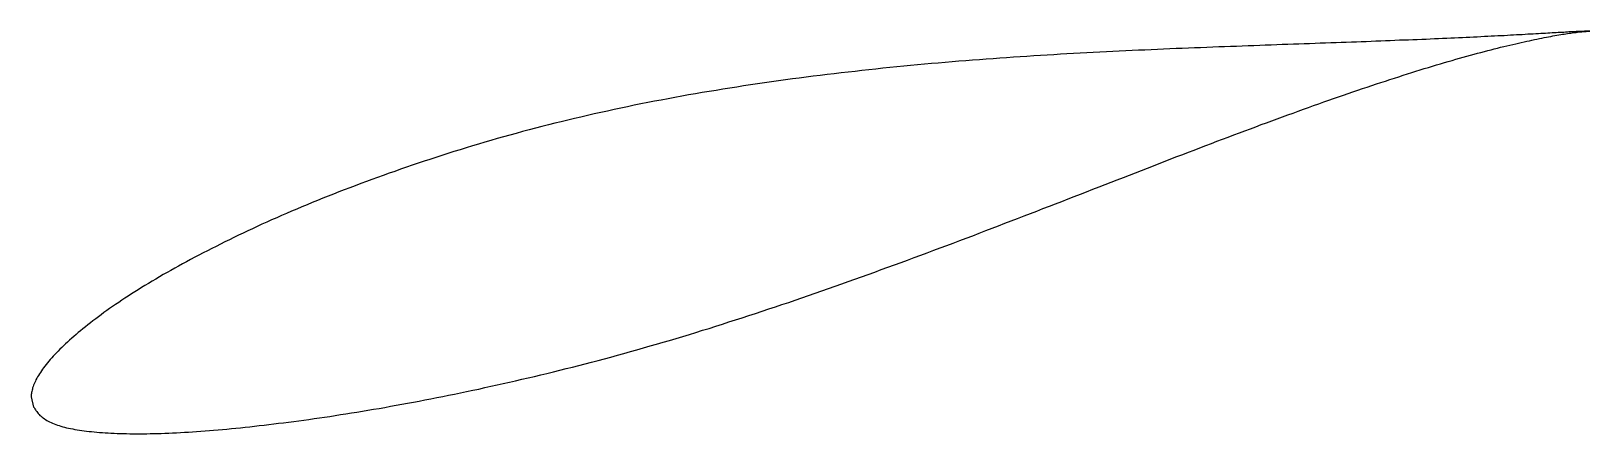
# Model space of a CAD drawing. Header units: metres. Extents: x -42 to 85, y -12 to 21.
import ezdxf

# ---------------------------------------------------------------- set-up
doc = ezdxf.new("R2010")
doc.units = ezdxf.units.M

msp = doc.modelspace()

# ---------------------------------------------------------------- linework, layer by layer
msp.add_lwpolyline([(85.21, 20.54), (85.2, 20.54), (85.2, 20.54), (85.18, 20.54), (85.17, 20.54), (85.14, 20.54), (85.11, 20.54), (85.08, 20.54), (85.04, 20.54), (85, 20.54), (84.95, 20.54), (84.9, 20.54), (84.84, 20.54), (84.78, 20.54), (84.71, 20.53), (84.63, 20.53), (84.56, 20.53), (84.47, 20.52), (84.38, 20.52), (84.29, 20.52), (84.19, 20.51), (84.09, 20.51), (83.98, 20.5), (83.87, 20.5), (83.75, 20.49), (83.63, 20.48), (83.5, 20.48), (83.37, 20.47), (83.23, 20.46), (83.09, 20.45), (82.94, 20.45), (82.79, 20.44), (82.63, 20.43), (82.47, 20.42), (82.3, 20.41), (82.13, 20.4), (81.95, 20.39), (81.77, 20.38), (81.58, 20.37), (81.39, 20.36), (81.2, 20.35), (81, 20.34), (80.79, 20.32), (80.58, 20.31), (80.37, 20.3), (80.15, 20.29), (79.92, 20.28), (79.69, 20.26), (79.46, 20.25), (79.22, 20.24), (78.98, 20.22), (78.73, 20.21), (78.48, 20.2), (78.22, 20.18), (77.96, 20.17), (77.7, 20.16), (77.43, 20.14), (77.15, 20.13), (76.87, 20.11), (76.59, 20.1), (76.3, 20.09), (76.01, 20.07), (75.71, 20.06), (75.41, 20.04), (75.11, 20.03), (74.8, 20.01), (74.48, 20), (74.16, 19.99), (73.84, 19.97), (73.51, 19.96), (73.18, 19.94), (72.85, 19.93), (72.51, 19.91), (72.16, 19.9), (71.82, 19.88), (71.47, 19.87), (71.11, 19.85), (70.75, 19.84), (70.39, 19.82), (70.02, 19.81), (69.65, 19.8), (69.27, 19.78), (68.89, 19.77), (68.51, 19.75), (68.12, 19.74), (67.73, 19.72), (67.33, 19.71), (66.93, 19.69), (66.53, 19.68), (66.13, 19.66), (65.72, 19.65), (65.3, 19.63), (64.89, 19.62), (64.47, 19.6), (64.04, 19.59), (63.61, 19.57), (63.18, 19.56), (62.75, 19.54), (62.31, 19.52), (61.87, 19.51), (61.43, 19.49), (60.98, 19.48), (60.53, 19.46), (60.07, 19.45), (59.62, 19.43), (59.16, 19.41), (58.69, 19.4), (58.23, 19.38), (57.76, 19.36), (57.28, 19.35), (56.81, 19.33), (56.33, 19.31), (55.85, 19.29), (55.36, 19.28), (54.88, 19.26), (54.39, 19.24), (53.9, 19.22), (53.4, 19.2), (52.9, 19.18), (52.41, 19.16), (51.9, 19.14), (51.4, 19.12), (50.89, 19.1), (50.38, 19.08), (49.87, 19.06), (49.36, 19.03), (48.84, 19.01), (48.32, 18.99), (47.8, 18.96), (47.28, 18.94), (46.75, 18.92), (46.22, 18.89), (45.7, 18.86), (45.16, 18.84), (44.63, 18.81), (44.1, 18.78), (43.56, 18.75), (43.02, 18.72), (42.48, 18.69), (41.94, 18.66), (41.4, 18.63), (40.85, 18.6), (40.31, 18.56), (39.76, 18.53), (39.21, 18.49), (38.66, 18.46), (38.11, 18.42), (37.55, 18.38), (37, 18.34), (36.44, 18.3), (35.89, 18.26), (35.33, 18.22), (34.77, 18.18), (34.21, 18.13), (33.65, 18.09), (33.09, 18.04), (32.53, 17.99), (31.96, 17.95), (31.4, 17.9), (30.84, 17.85), (30.27, 17.79), (29.7, 17.74), (29.14, 17.69), (28.57, 17.63), (28, 17.58), (27.44, 17.52), (26.87, 17.46), (26.3, 17.4), (25.73, 17.34), (25.16, 17.27), (24.59, 17.21), (24.02, 17.14), (23.45, 17.08), (22.88, 17.01), (22.31, 16.94), (21.74, 16.87), (21.18, 16.8), (20.61, 16.72), (20.04, 16.65), (19.47, 16.57), (18.9, 16.49), (18.33, 16.41), (17.76, 16.33), (17.2, 16.25), (16.63, 16.17), (16.06, 16.08), (15.5, 15.99), (14.93, 15.9), (14.37, 15.81), (13.81, 15.72), (13.24, 15.63), (12.68, 15.53), (12.12, 15.44), (11.56, 15.34), (11, 15.24), (10.44, 15.14), (9.89, 15.04), (9.33, 14.93), (8.78, 14.83), (8.22, 14.72), (7.67, 14.61), (7.12, 14.5), (6.57, 14.38), (6.02, 14.27), (5.48, 14.15), (4.93, 14.03), (4.39, 13.91), (3.84, 13.79), (3.3, 13.67), (2.76, 13.54), (2.23, 13.42), (1.69, 13.29), (1.16, 13.16), (0.63, 13.03), (0.1, 12.9), (-0.43, 12.76), (-0.96, 12.62), (-1.48, 12.49), (-2.01, 12.35), (-2.53, 12.21), (-3.04, 12.06), (-3.56, 11.92), (-4.07, 11.78), (-4.59, 11.63), (-5.1, 11.48), (-5.6, 11.33), (-6.11, 11.18), (-6.61, 11.03), (-7.11, 10.87), (-7.61, 10.72), (-8.11, 10.56), (-8.6, 10.41), (-9.09, 10.25), (-9.58, 10.09), (-10.06, 9.93), (-10.55, 9.77), (-11.03, 9.61), (-11.5, 9.44), (-11.98, 9.28), (-12.45, 9.11), (-12.92, 8.95), (-13.39, 8.78), (-13.85, 8.62), (-14.32, 8.45), (-14.77, 8.28), (-15.23, 8.11), (-15.68, 7.94), (-16.13, 7.77), (-16.58, 7.6), (-17.02, 7.43), (-17.46, 7.25), (-17.9, 7.08), (-18.34, 6.91), (-18.77, 6.73), (-19.2, 6.56), (-19.62, 6.38), (-20.04, 6.21), (-20.46, 6.03), (-20.88, 5.85), (-21.29, 5.68), (-21.7, 5.5), (-22.1, 5.32), (-22.51, 5.14), (-22.9, 4.97), (-23.3, 4.79), (-23.69, 4.61), (-24.08, 4.43), (-24.46, 4.25), (-24.84, 4.07), (-25.22, 3.89), (-25.59, 3.71), (-25.96, 3.53), (-26.33, 3.35), (-26.69, 3.17), (-27.05, 2.99), (-27.41, 2.81), (-27.76, 2.63), (-28.11, 2.46), (-28.45, 2.28), (-28.79, 2.1), (-29.13, 1.92), (-29.46, 1.74), (-29.79, 1.56), (-30.11, 1.38), (-30.43, 1.21), (-30.75, 1.03), (-31.06, 0.85), (-31.37, 0.68), (-31.68, 0.5), (-31.98, 0.32), (-32.27, 0.15), (-32.57, -0.03), (-32.86, -0.2), (-33.14, -0.38), (-33.42, -0.55), (-33.7, -0.72), (-33.97, -0.89), (-34.23, -1.07), (-34.5, -1.24), (-34.76, -1.41), (-35.01, -1.58), (-35.26, -1.75), (-35.51, -1.92), (-35.75, -2.08), (-35.99, -2.25), (-36.22, -2.42), (-36.45, -2.59), (-36.67, -2.75), (-36.89, -2.92), (-37.11, -3.08), (-37.32, -3.24), (-37.53, -3.41), (-37.73, -3.57), (-37.93, -3.73), (-38.12, -3.89), (-38.31, -4.04), (-38.49, -4.2), (-38.67, -4.36), (-38.85, -4.51), (-39.02, -4.67), (-39.19, -4.82), (-39.35, -4.97), (-39.51, -5.12), (-39.66, -5.27), (-39.81, -5.41), (-39.95, -5.56), (-40.09, -5.7), (-40.23, -5.84), (-40.36, -5.98), (-40.48, -6.12), (-40.61, -6.25), (-40.72, -6.39), (-40.84, -6.52), (-40.94, -6.65), (-41.05, -6.78), (-41.15, -6.91), (-41.24, -7.04), (-41.33, -7.17), (-41.41, -7.29), (-41.49, -7.41), (-41.57, -7.54), (-41.64, -7.66), (-41.7, -7.77), (-41.77, -7.89), (-41.82, -8.01), (-41.87, -8.12), (-41.92, -8.23), (-41.96, -8.34), (-42, -8.45), (-42.04, -8.55), (-42.06, -8.65), (-42.09, -8.75), (-42.11, -8.85), (-42.13, -8.94), (-42.14, -9.02), (-42.15, -9.1), (-42.16, -9.17), (-42.16, -9.23), (-42.16, -9.27), (-42.16, -9.3), (-41.97, -10.12), (-41.96, -10.12), (-41.95, -10.14), (-41.93, -10.17), (-41.9, -10.21), (-41.87, -10.27), (-41.82, -10.34), (-41.77, -10.41), (-41.71, -10.49), (-41.65, -10.56), (-41.59, -10.64), (-41.51, -10.72), (-41.44, -10.8), (-41.35, -10.87), (-41.27, -10.94), (-41.18, -11.01), (-41.08, -11.08), (-40.98, -11.15), (-40.88, -11.21), (-40.77, -11.27), (-40.65, -11.33), (-40.53, -11.39), (-40.41, -11.45), (-40.28, -11.5), (-40.15, -11.55), (-40.02, -11.6), (-39.88, -11.64), (-39.73, -11.69), (-39.58, -11.73), (-39.43, -11.77), (-39.27, -11.81), (-39.1, -11.85), (-38.94, -11.88), (-38.76, -11.91), (-38.59, -11.95), (-38.41, -11.98), (-38.22, -12.01), (-38.03, -12.03), (-37.83, -12.06), (-37.63, -12.08), (-37.43, -12.11), (-37.22, -12.13), (-37.01, -12.15), (-36.79, -12.17), (-36.57, -12.19), (-36.34, -12.2), (-36.11, -12.22), (-35.88, -12.23), (-35.64, -12.25), (-35.39, -12.26), (-35.14, -12.27), (-34.89, -12.28), (-34.63, -12.29), (-34.37, -12.29), (-34.11, -12.3), (-33.84, -12.3), (-33.57, -12.3), (-33.29, -12.3), (-33.01, -12.3), (-32.72, -12.3), (-32.43, -12.29), (-32.13, -12.29), (-31.84, -12.28), (-31.53, -12.27), (-31.23, -12.26), (-30.92, -12.25), (-30.6, -12.23), (-30.28, -12.22), (-29.96, -12.2), (-29.64, -12.18), (-29.31, -12.16), (-28.97, -12.14), (-28.64, -12.12), (-28.29, -12.09), (-27.95, -12.07), (-27.6, -12.04), (-27.25, -12.01), (-26.89, -11.98), (-26.53, -11.95), (-26.17, -11.92), (-25.8, -11.88), (-25.43, -11.85), (-25.06, -11.81), (-24.68, -11.77), (-24.3, -11.73), (-23.91, -11.69), (-23.52, -11.64), (-23.13, -11.6), (-22.74, -11.55), (-22.34, -11.5), (-21.94, -11.45), (-21.53, -11.4), (-21.13, -11.35), (-20.71, -11.3), (-20.3, -11.24), (-19.88, -11.18), (-19.46, -11.13), (-19.04, -11.07), (-18.61, -11.01), (-18.18, -10.94), (-17.75, -10.88), (-17.31, -10.81), (-16.88, -10.74), (-16.44, -10.67), (-15.99, -10.6), (-15.54, -10.53), (-15.09, -10.46), (-14.64, -10.38), (-14.19, -10.3), (-13.73, -10.23), (-13.27, -10.15), (-12.81, -10.06), (-12.34, -9.98), (-11.87, -9.89), (-11.4, -9.81), (-10.93, -9.72), (-10.46, -9.63), (-9.98, -9.54), (-9.5, -9.45), (-9.02, -9.35), (-8.53, -9.26), (-8.05, -9.16), (-7.56, -9.06), (-7.07, -8.96), (-6.58, -8.86), (-6.08, -8.75), (-5.59, -8.65), (-5.09, -8.54), (-4.59, -8.43), (-4.08, -8.32), (-3.58, -8.21), (-3.07, -8.09), (-2.57, -7.98), (-2.06, -7.86), (-1.55, -7.74), (-1.03, -7.62), (-0.52, -7.5), (-0.01, -7.38), (0.51, -7.25), (1.03, -7.12), (1.55, -6.99), (2.07, -6.86), (2.59, -6.73), (3.12, -6.59), (3.64, -6.46), (4.17, -6.32), (4.69, -6.18), (5.22, -6.04), (5.75, -5.89), (6.28, -5.74), (6.81, -5.6), (7.34, -5.45), (7.88, -5.3), (8.41, -5.14), (8.94, -4.99), (9.48, -4.83), (10.01, -4.68), (10.55, -4.52), (11.09, -4.36), (11.63, -4.19), (12.16, -4.03), (12.7, -3.86), (13.24, -3.7), (13.78, -3.53), (14.32, -3.36), (14.86, -3.18), (15.4, -3.01), (15.94, -2.84), (16.48, -2.66), (17.03, -2.48), (17.57, -2.3), (18.11, -2.12), (18.65, -1.94), (19.19, -1.76), (19.74, -1.58), (20.28, -1.39), (20.82, -1.21), (21.36, -1.02), (21.9, -0.83), (22.44, -0.65), (22.99, -0.46), (23.53, -0.27), (24.07, -0.08), (24.61, 0.12), (25.15, 0.31), (25.69, 0.5), (26.23, 0.7), (26.77, 0.89), (27.31, 1.09), (27.85, 1.28), (28.38, 1.48), (28.92, 1.68), (29.46, 1.87), (29.99, 2.07), (30.53, 2.27), (31.06, 2.47), (31.6, 2.67), (32.13, 2.86), (32.66, 3.06), (33.19, 3.26), (33.72, 3.46), (34.25, 3.66), (34.78, 3.86), (35.31, 4.06), (35.84, 4.27), (36.36, 4.47), (36.89, 4.67), (37.41, 4.87), (37.93, 5.07), (38.45, 5.27), (38.97, 5.47), (39.49, 5.67), (40.01, 5.87), (40.52, 6.07), (41.04, 6.26), (41.55, 6.46), (42.06, 6.66), (42.57, 6.86), (43.08, 7.06), (43.59, 7.25), (44.09, 7.45), (44.6, 7.65), (45.1, 7.84), (45.6, 8.04), (46.1, 8.23), (46.59, 8.42), (47.09, 8.61), (47.58, 8.81), (48.07, 9), (48.56, 9.19), (49.05, 9.38), (49.54, 9.56), (50.02, 9.75), (50.5, 9.94), (50.98, 10.12), (51.46, 10.31), (51.94, 10.49), (52.41, 10.67), (52.88, 10.85), (53.35, 11.03), (53.82, 11.21), (54.28, 11.39), (54.74, 11.56), (55.2, 11.74), (55.66, 11.91), (56.12, 12.08), (56.57, 12.25), (57.02, 12.42), (57.47, 12.59), (57.91, 12.75), (58.35, 12.92), (58.79, 13.08), (59.23, 13.24), (59.67, 13.4), (60.1, 13.56), (60.53, 13.72), (60.96, 13.87), (61.38, 14.02), (61.8, 14.18), (62.22, 14.33), (62.64, 14.47), (63.05, 14.62), (63.46, 14.77), (63.87, 14.91), (64.27, 15.05), (64.67, 15.19), (65.07, 15.33), (65.46, 15.46), (65.85, 15.6), (66.24, 15.73), (66.63, 15.86), (67.01, 15.99), (67.39, 16.11), (67.77, 16.24), (68.14, 16.36), (68.51, 16.48), (68.87, 16.6), (69.24, 16.72), (69.6, 16.83), (69.95, 16.95), (70.31, 17.06), (70.65, 17.17), (71, 17.28), (71.34, 17.38), (71.68, 17.49), (72.02, 17.59), (72.35, 17.69), (72.67, 17.79), (73, 17.88), (73.32, 17.98), (73.64, 18.07), (73.95, 18.16), (74.26, 18.25), (74.56, 18.34), (74.86, 18.42), (75.16, 18.5), (75.46, 18.58), (75.75, 18.66), (76.03, 18.74), (76.31, 18.82), (76.59, 18.89), (76.87, 18.96), (77.14, 19.03), (77.4, 19.1), (77.66, 19.16), (77.92, 19.23), (78.18, 19.29), (78.42, 19.35), (78.67, 19.41), (78.91, 19.47), (79.15, 19.52), (79.38, 19.58), (79.61, 19.63), (79.83, 19.68), (80.05, 19.73), (80.27, 19.77), (80.48, 19.82), (80.69, 19.86), (80.89, 19.9), (81.09, 19.95), (81.28, 19.98), (81.47, 20.02), (81.66, 20.06), (81.84, 20.09), (82.01, 20.12), (82.19, 20.16), (82.35, 20.19), (82.52, 20.21), (82.67, 20.24), (82.83, 20.27), (82.97, 20.29), (83.12, 20.31), (83.26, 20.34), (83.39, 20.36), (83.52, 20.38), (83.65, 20.39), (83.77, 20.41), (83.88, 20.43), (84, 20.44), (84.1, 20.45), (84.2, 20.47), (84.3, 20.48), (84.39, 20.49), (84.48, 20.5), (84.56, 20.5), (84.64, 20.51), (84.71, 20.52), (84.78, 20.52), (84.84, 20.53), (84.9, 20.53), (84.95, 20.54), (85, 20.54), (85.04, 20.54), (85.08, 20.54), (85.11, 20.54), (85.14, 20.54), (85.17, 20.54), (85.18, 20.54), (85.2, 20.54), (85.2, 20.54), (85.21, 20.54)], close=True)

doc.saveas('drawing.dxf')
